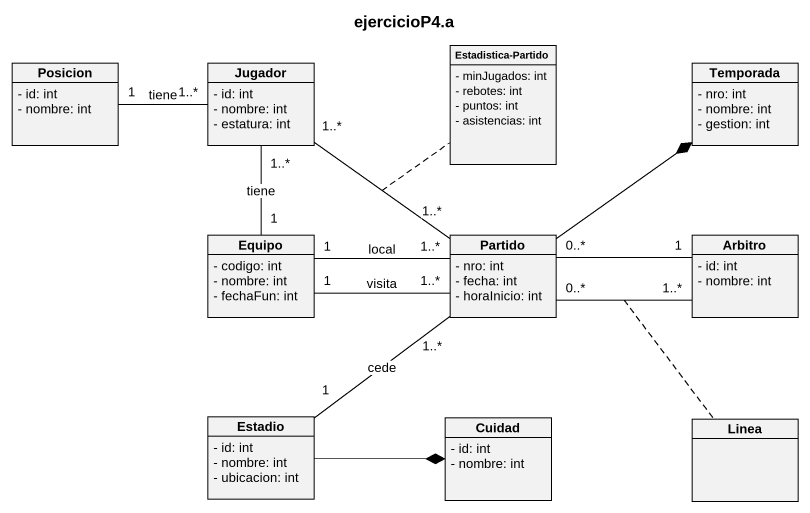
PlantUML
@startuml
title ejercicioP4.a
hide circle
hide empty members
skinparam classAttributeIconSize 0
class "Estadistica-Partido" as Estadistica_Partido {
  - minJugados: int
  - rebotes: int
  - puntos: int
  - asistencias: int
}
class Posicion {
  - id: int
  - nombre: int
}
class Jugador {
  - id: int
  - nombre: int
  - estatura: int
}
class Temporada {
  - nro: int
  - nombre: int
  - gestion: int
}
class Equipo {
  - codigo: int
  - nombre: int
  - fechaFun: int
}
class Partido {
  - nro: int
  - fecha: int
  - horaInicio: int
}
class Arbitro {
  - id: int
  - nombre: int
}
class Estadio {
  - id: int
  - nombre: int
  - ubicacion: int
}
class Cuidad {
  - id: int
  - nombre: int
}
class Linea
Posicion "1" -right- "1..*" Jugador : tiene
Jugador "1..*" -- "1..*" Partido
(Jugador, Partido) .. Estadistica_Partido
Equipo "1" -up- "1..*" Jugador : tiene
Equipo "1" -right- "1..*" Partido : visita
Equipo "1" -right- "1..*" Partido : local
Partido -up-* Temporada
Partido "0..*" -right- "1" Arbitro
Arbitro "1..*" -left- "0..*" Partido
(Arbitro, Partido) .. Linea
Estadio "1" -up- "1..*" Partido : cede
Estadio -right-* Cuidad
@enduml
